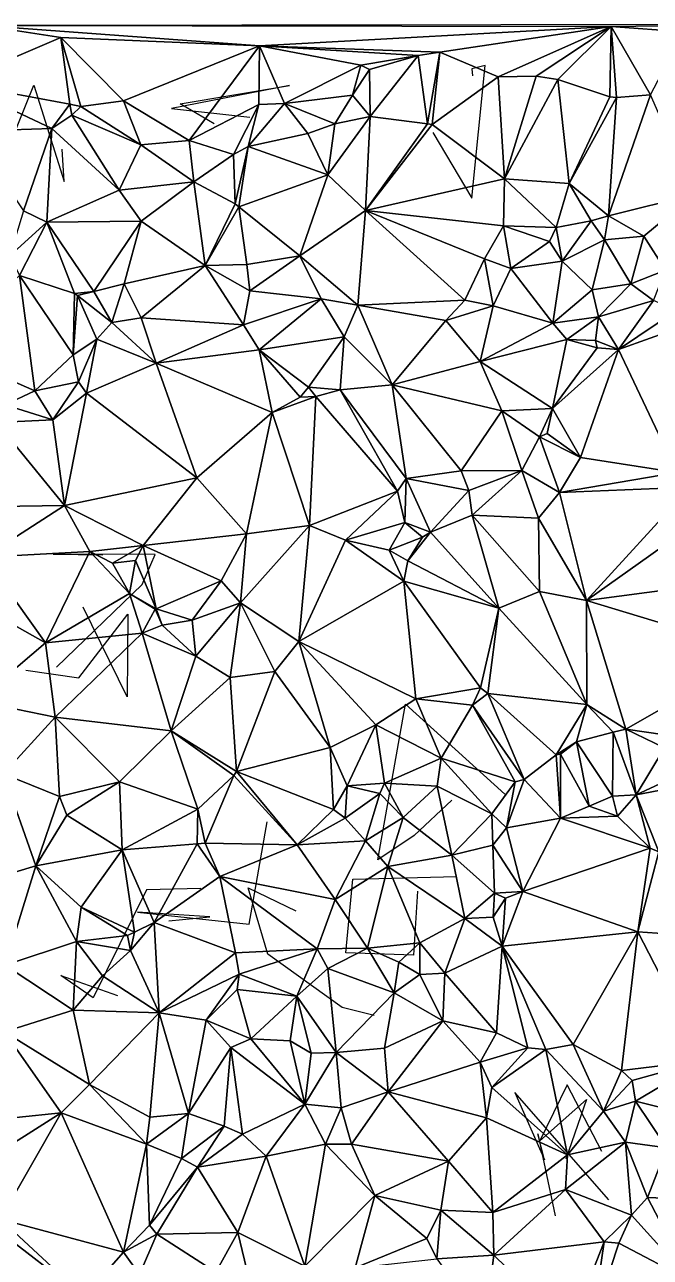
# Model space of a CAD drawing. Header units: metres. Extents: x -15.5 to 15, y -15.7 to 15.
# Drawn here: x -6.21 to 1.36, y 0.09 to 14.99 of the extents above; entities that cross this region are included whole.
import ezdxf

# ---------------------------------------------------------------- set-up
doc = ezdxf.new("R2010")
doc.units = ezdxf.units.M
doc.layers.add('CRACKS', color=1, linetype='Continuous')
doc.layers.add('STREET_MESH', color=7, linetype='Continuous')

msp = doc.modelspace()

# ---------------------------------------------------------------- linework, layer by layer
at = {"layer": 'CRACKS'}
for points in [[(-1.274, 13.688, 0.1), (-0.804, 12.892, 0.1), (-0.642, 14.496, 0.1), (-0.801, 14.454, 0.1), (-0.795, 14.37, 0.1)], [(-6.38, 13.43, 0.1), (-6.589, 13.05, 0.1), (-6.098, 14.258, 0.1), (-5.732, 13.094, 0.1), (-5.755, 13.486, 0.1)], [(-3.917, 13.792, 0.1), (-4.327, 14.031, 0.1), (-3.005, 14.256, 0.1), (-4.433, 13.976, 0.1), (-3.486, 13.87, 0.1)], [(-5.823, 7.224, 0.1), (-4.789, 8.225, 0.1), (-4.632, 8.587, 0.1), (-5.863, 8.589, 0.1), (-5.264, 8.584, 0.1)], [(-6.195, 7.187, 0.1), (-5.553, 7.097, 0.1), (-4.963, 7.864, 0.1), (-4.971, 6.865, 0.1), (-5.5, 7.951, 0.1)], [(-1.045, 5.619, 0.1), (-1.501, 5.191, 0.1), (-1.938, 4.897, 0.1), (-1.606, 6.778, 0.1), (-0.405, 5.689, 0.1)], [(-4.465, 4.16, 0.1), (-3.972, 4.208, 0.1), (-4.844, 4.263, 0.1), (-3.494, 4.117, 0.1), (-3.276, 5.357, 0.1)], [(-1.461, 4.516, 0.1), (-1.506, 3.742, 0.1), (-2.326, 3.773, 0.1), (-2.241, 4.662, 0.1), (-0.986, 4.696, 0.1)], [(-4.08, 4.55, 0.1), (-4.734, 4.532, 0.1), (-5.382, 3.229, 0.1), (-5.77, 3.499, 0.1), (-5.086, 3.256, 0.1)], [(-1.984, 3.014, 0.1), (-2.372, 3.112, 0.1), (-3.269, 3.756, 0.1), (-3.507, 4.557, 0.1), (-2.932, 4.28, 0.1)], [(0.769, 1.373, 0.1), (0.351, 2.175, 0.1), (0.019, 1.502, 0.1), (0.585, 2, 0.1), (0.336, 1.277, 0.1)], [(0.854, 0.786, 0.1), (-0.284, 2.086, 0.1), (0.075, 1.27, 0.1), (-0.003, 1.584, 0.1), (0.204, 0.595, 0.1)]]:
    msp.add_polyline3d(points, dxfattribs=at)
at = {"layer": 'STREET_MESH'}
for points in [[(-6.72, 14.978), (-7.053, 14.285), (-5.77, 14.834)], [(-6.72, 14.978), (0.881, 14.967), (2.679, 14.99)], [(-3.368, 14.735), (-6.72, 14.978), (-5.77, 14.834)], [(-6.72, 14.978), (-3.368, 14.735), (0.881, 14.967)], [(-3.368, 14.735), (-1.188, 14.656), (0.881, 14.967)], [(-1.188, 14.656), (-0.484, 14.359), (0.881, 14.967)], [(-0.484, 14.359), (-0.026, 14.367), (0.881, 14.967)], [(-0.026, 14.367), (0.237, 14.326), (0.881, 14.967)], [(0.237, 14.326), (0.868, 14.118), (0.881, 14.967)], [(0.868, 14.118), (0.947, 14.111), (0.881, 14.967)], [(0.881, 14.967), (1.757, 14.904), (2.679, 14.99)], [(1.358, 14.141), (1.757, 14.904), (0.881, 14.967)], [(0.947, 14.111), (1.358, 14.141), (0.881, 14.967)], [(-7.053, 14.285), (-5.661, 14.029), (-5.77, 14.834)], [(-5.015, 14.067), (-3.368, 14.735), (-5.77, 14.834)], [(-5.661, 14.029), (-5.531, 14.001), (-5.77, 14.834)], [(-5.531, 14.001), (-5.015, 14.067), (-5.77, 14.834)], [(-5.015, 14.067), (-4.221, 13.591), (-3.368, 14.735)], [(-4.221, 13.591), (-3.379, 14.024), (-3.368, 14.735)], [(-3.379, 14.024), (-3.067, 14.035), (-3.368, 14.735)], [(-3.368, 14.735), (-2.144, 14.499), (-1.45, 14.617)], [(-3.368, 14.735), (-3.067, 14.035), (-2.144, 14.499)], [(-1.188, 14.656), (-3.368, 14.735), (-1.45, 14.617)], [(-2.144, 14.499), (-2.041, 14.447), (-1.45, 14.617)], [(-2.041, 14.447), (-2.03, 13.881), (-1.45, 14.617)], [(-2.03, 13.881), (-1.338, 13.793), (-1.45, 14.617)], [(-1.338, 13.793), (-1.188, 14.656), (-1.45, 14.617)], [(-1.338, 13.793), (-1.284, 13.785), (-1.188, 14.656)], [(-1.284, 13.785), (-0.484, 14.359), (-1.188, 14.656)], [(-3.067, 14.035), (-2.244, 14.136), (-2.144, 14.499)], [(-2.244, 14.136), (-2.041, 14.447), (-2.144, 14.499)], [(-2.041, 14.447), (-2.244, 14.136), (-2.03, 13.881)], [(-0.408, 13.127), (-0.484, 14.359), (-1.284, 13.785)], [(-0.484, 14.359), (-0.408, 13.127), (-0.026, 14.367)], [(-0.408, 13.127), (0.237, 14.326), (-0.026, 14.367)], [(0.237, 14.326), (-0.408, 13.127), (0.376, 13.069)], [(0.868, 14.118), (0.237, 14.326), (0.376, 13.069)], [(-7.053, 14.285), (-5.882, 13.736), (-5.661, 14.029)], [(-7.053, 14.285), (-6.866, 13.702), (-5.882, 13.736)], [(-5.882, 13.736), (-5.64, 13.895), (-5.661, 14.029)], [(-5.64, 13.895), (-5.531, 14.001), (-5.661, 14.029)], [(-5.015, 14.067), (-5.531, 14.001), (-4.806, 13.537)], [(-4.221, 13.591), (-5.015, 14.067), (-4.806, 13.537)], [(-4.221, 13.591), (-3.683, 13.422), (-3.379, 14.024)], [(-3.683, 13.422), (-3.507, 13.518), (-3.379, 14.024)], [(-3.507, 13.518), (-2.785, 13.675), (-3.067, 14.035)], [(-3.379, 14.024), (-3.507, 13.518), (-3.067, 14.035)], [(-2.46, 13.79), (-2.244, 14.136), (-3.067, 14.035)], [(-2.785, 13.675), (-2.46, 13.79), (-3.067, 14.035)], [(-2.244, 14.136), (-2.46, 13.79), (-2.03, 13.881)], [(0.947, 14.111), (0.868, 14.118), (0.376, 13.069)], [(0.849, 12.679), (0.947, 14.111), (0.376, 13.069)], [(0.849, 12.679), (1.887, 12.936), (1.358, 14.141)], [(0.947, 14.111), (0.849, 12.679), (1.358, 14.141)], [(-5.067, 12.988), (-5.64, 13.895), (-5.882, 13.736)], [(-5.531, 14.001), (-5.64, 13.895), (-4.806, 13.537)], [(-5.64, 13.895), (-5.067, 12.988), (-4.806, 13.537)], [(-2.09, 12.744), (-2.03, 13.881), (-2.542, 13.175)], [(-2.03, 13.881), (-2.46, 13.79), (-2.542, 13.175)], [(-2.09, 12.744), (-1.338, 13.793), (-2.03, 13.881)], [(-6.866, 13.702), (-6.224, 12.741), (-5.882, 13.736)], [(-6.224, 12.741), (-5.942, 12.604), (-5.882, 13.736)], [(-5.942, 12.604), (-5.067, 12.988), (-5.882, 13.736)], [(-2.46, 13.79), (-2.785, 13.675), (-2.542, 13.175)], [(-1.284, 13.785), (-1.338, 13.793), (-2.09, 12.744)], [(-0.408, 13.127), (-1.284, 13.785), (-2.09, 12.744)], [(-4.165, 13.092), (-4.221, 13.591), (-4.806, 13.537)], [(-3.683, 13.422), (-4.221, 13.591), (-4.165, 13.092)], [(-2.785, 13.675), (-3.507, 13.518), (-2.542, 13.175)], [(-5.067, 12.988), (-4.165, 13.092), (-4.806, 13.537)], [(-3.683, 13.422), (-4.165, 13.092), (-3.664, 12.824)], [(-3.507, 13.518), (-3.683, 13.422), (-3.664, 12.824)], [(-3.621, 12.788), (-3.507, 13.518), (-3.664, 12.824)], [(-3.507, 13.518), (-3.621, 12.788), (-2.542, 13.175)], [(-3.621, 12.788), (-2.883, 12.194), (-2.542, 13.175)], [(-2.883, 12.194), (-2.09, 12.744), (-2.542, 13.175)], [(-0.421, 12.559), (-0.408, 13.127), (-2.09, 12.744)], [(-0.421, 12.559), (0.219, 12.539), (-0.408, 13.127)], [(-0.408, 13.127), (0.219, 12.539), (0.376, 13.069)], [(-5.067, 12.988), (-5.942, 12.604), (-4.801, 12.614)], [(-4.165, 13.092), (-5.067, 12.988), (-4.801, 12.614)], [(-4.025, 12.08), (-4.165, 13.092), (-4.801, 12.614)], [(-4.165, 13.092), (-4.025, 12.08), (-3.664, 12.824)], [(0.219, 12.539), (0.642, 12.618), (0.376, 13.069)], [(0.642, 12.618), (0.849, 12.679), (0.376, 13.069)], [(-4.025, 12.08), (-3.621, 12.788), (-3.664, 12.824)], [(1.887, 12.936), (0.849, 12.679), (1.276, 12.432)], [(1.538, 12.023), (1.887, 12.936), (1.276, 12.432)], [(-6.39, 12.195), (-5.942, 12.604), (-6.224, 12.741)], [(-3.524, 12.091), (-3.621, 12.788), (-4.025, 12.08)], [(-3.621, 12.788), (-3.524, 12.091), (-2.883, 12.194)], [(-2.09, 12.744), (-2.883, 12.194), (-2.181, 11.598)], [(-0.888, 11.661), (-2.09, 12.744), (-2.181, 11.598)], [(-2.09, 12.744), (-0.888, 11.661), (-0.65, 12.159)], [(-0.421, 12.559), (-2.09, 12.744), (-0.65, 12.159)], [(0.8, 12.388), (0.849, 12.679), (0.642, 12.618)], [(0.849, 12.679), (0.8, 12.388), (1.276, 12.432)], [(-5.942, 12.604), (-6.39, 12.195), (-6.27, 11.957)], [(-5.607, 11.741), (-5.942, 12.604), (-6.27, 11.957)], [(-5.942, 12.604), (-5.371, 11.765), (-4.801, 12.614)], [(-5.371, 11.765), (-5.942, 12.604), (-5.607, 11.741)], [(-5.371, 11.765), (-5.004, 11.857), (-4.801, 12.614)], [(-5.004, 11.857), (-4.025, 12.08), (-4.801, 12.614)], [(-0.421, 12.559), (-0.65, 12.159), (-0.331, 12.044)], [(0.136, 12.369), (-0.421, 12.559), (-0.331, 12.044)], [(-0.421, 12.559), (0.136, 12.369), (0.219, 12.539)], [(0.219, 12.539), (0.136, 12.369), (0.29, 12.131)], [(0.642, 12.618), (0.219, 12.539), (0.29, 12.131)], [(0.8, 12.388), (0.642, 12.618), (0.29, 12.131)], [(0.29, 12.131), (0.136, 12.369), (-0.331, 12.044)], [(0.654, 11.786), (0.8, 12.388), (0.29, 12.131)], [(0.8, 12.388), (0.654, 11.786), (1.121, 11.859)], [(0.8, 12.388), (1.121, 11.859), (1.276, 12.432)], [(1.121, 11.859), (1.538, 12.023), (1.276, 12.432)], [(-4.799, 11.445), (-4.025, 12.08), (-5.004, 11.857)], [(-4.799, 11.445), (-3.563, 11.363), (-4.025, 12.08)], [(-3.524, 12.091), (-4.025, 12.08), (-3.485, 11.774)], [(-4.025, 12.08), (-3.563, 11.363), (-3.485, 11.774)], [(-2.883, 12.194), (-3.524, 12.091), (-3.485, 11.774)], [(-2.625, 11.675), (-2.883, 12.194), (-3.485, 11.774)], [(-2.883, 12.194), (-2.625, 11.675), (-2.181, 11.598)], [(-0.888, 11.661), (-0.543, 11.591), (-0.65, 12.159)], [(-0.65, 12.159), (-0.543, 11.591), (-0.331, 12.044)], [(0.176, 11.383), (0.29, 12.131), (-0.331, 12.044)], [(0.654, 11.786), (0.29, 12.131), (0.176, 11.383)], [(-7.244, 11.071), (-6.085, 10.564), (-6.27, 11.957)], [(-5.624, 11), (-5.607, 11.741), (-6.27, 11.957)], [(-6.085, 10.564), (-5.624, 11), (-6.27, 11.957)], [(-0.543, 11.591), (0.176, 11.383), (-0.331, 12.044)], [(1.538, 12.023), (1.121, 11.859), (1.395, 11.655)], [(-5.371, 11.765), (-5.157, 11.391), (-5.004, 11.857)], [(-5.157, 11.391), (-4.799, 11.445), (-5.004, 11.857)], [(-3.563, 11.363), (-2.625, 11.675), (-3.485, 11.774)], [(0.73, 11.46), (0.654, 11.786), (0.176, 11.383)], [(0.654, 11.786), (0.73, 11.46), (1.121, 11.859)], [(1.121, 11.859), (0.73, 11.46), (1.395, 11.655)], [(-5.571, 11.716), (-5.607, 11.741), (-5.624, 11)], [(-5.571, 11.716), (-5.624, 11), (-5.335, 11.189)], [(-5.571, 11.716), (-5.371, 11.765), (-5.607, 11.741)], [(-5.371, 11.765), (-5.571, 11.716), (-5.157, 11.391)], [(-5.157, 11.391), (-5.571, 11.716), (-5.335, 11.189)], [(-2.625, 11.675), (-3.563, 11.363), (-3.375, 11.059)], [(-2.345, 11.215), (-2.625, 11.675), (-3.375, 11.059)], [(-2.625, 11.675), (-2.345, 11.215), (-2.181, 11.598)], [(-0.888, 11.661), (-2.181, 11.598), (-1.115, 11.416)], [(-0.543, 11.591), (-0.888, 11.661), (-1.115, 11.416)], [(1.395, 11.655), (0.73, 11.46), (0.972, 11.064)], [(1.673, 11.537), (1.395, 11.655), (0.972, 11.064)], [(-2.181, 11.598), (-2.345, 11.215), (-1.767, 10.638)], [(-2.181, 11.598), (-1.767, 10.638), (-1.115, 11.416)], [(-0.703, 10.917), (-0.543, 11.591), (-1.115, 11.416)], [(0.176, 11.383), (-0.543, 11.591), (-0.703, 10.917)], [(1.673, 11.537), (0.972, 11.064), (2.121, 11.475)], [(0.972, 11.064), (1.678, 9.579), (2.121, 11.475)], [(-5.157, 11.391), (-5.335, 11.189), (-4.619, 10.899)], [(-4.799, 11.445), (-5.157, 11.391), (-4.619, 10.899)], [(-3.563, 11.363), (-4.799, 11.445), (-4.619, 10.899)], [(-3.375, 11.059), (-3.563, 11.363), (-4.619, 10.899)], [(-1.767, 10.638), (-0.703, 10.917), (-1.115, 11.416)], [(0.347, 11.183), (0.176, 11.383), (-0.703, 10.917)], [(0.347, 11.183), (0.73, 11.46), (0.176, 11.383)], [(0.692, 11.171), (0.73, 11.46), (0.347, 11.183)], [(0.73, 11.46), (0.692, 11.171), (0.972, 11.064)], [(-5.624, 11), (-5.559, 10.673), (-5.335, 11.189)], [(-5.335, 11.189), (-5.559, 10.673), (-5.463, 10.538)], [(-4.619, 10.899), (-5.335, 11.189), (-5.463, 10.538)], [(-2.776, 10.607), (-2.345, 11.215), (-3.375, 11.059)], [(-2.345, 11.215), (-2.776, 10.607), (-2.393, 10.577)], [(-2.345, 11.215), (-2.393, 10.577), (-1.767, 10.638)], [(0.174, 10.35), (0.347, 11.183), (-0.703, 10.917)], [(0.347, 11.183), (0.174, 10.35), (0.713, 11.083)], [(0.692, 11.171), (0.347, 11.183), (0.713, 11.083)], [(-7.244, 11.071), (-6.444, 10.394), (-6.085, 10.564)], [(-3.375, 11.059), (-4.619, 10.899), (-3.217, 10.302)], [(-2.879, 10.487), (-3.375, 11.059), (-3.217, 10.302)], [(-2.879, 10.487), (-2.776, 10.607), (-3.375, 11.059)], [(0.174, 10.35), (0.972, 11.064), (0.713, 11.083)], [(0.174, 10.35), (0.512, 9.757), (0.972, 11.064)], [(0.512, 9.757), (1.678, 9.579), (0.972, 11.064)], [(0.972, 11.064), (0.692, 11.171), (0.713, 11.083)], [(-6.085, 10.564), (-5.559, 10.673), (-5.624, 11)], [(-4.126, 9.511), (-4.619, 10.899), (-5.463, 10.538)], [(-4.619, 10.899), (-4.126, 9.511), (-3.217, 10.302)], [(-0.703, 10.917), (-1.767, 10.638), (-0.439, 10.321)], [(0.174, 10.35), (-0.703, 10.917), (-0.439, 10.321)], [(-5.868, 10.213), (-5.559, 10.673), (-6.085, 10.564)], [(-5.559, 10.673), (-5.868, 10.213), (-5.463, 10.538)], [(-2.687, 10.496), (-2.776, 10.607), (-2.879, 10.487)], [(-2.776, 10.607), (-2.687, 10.496), (-2.393, 10.577)], [(-2.687, 10.496), (-1.701, 9.35), (-2.393, 10.577)], [(-1.767, 10.638), (-2.393, 10.577), (-1.596, 9.506)], [(-2.393, 10.577), (-1.701, 9.35), (-1.596, 9.506)], [(-0.933, 9.597), (-1.767, 10.638), (-1.596, 9.506)], [(-1.767, 10.638), (-0.933, 9.597), (-0.439, 10.321)], [(-6.444, 10.394), (-5.868, 10.213), (-6.085, 10.564)], [(-5.868, 10.213), (-5.729, 9.178), (-5.463, 10.538)], [(-5.729, 9.178), (-4.126, 9.511), (-5.463, 10.538)], [(-2.764, 8.938), (-2.687, 10.496), (-3.217, 10.302)], [(-2.687, 10.496), (-2.879, 10.487), (-3.217, 10.302)], [(-1.701, 9.35), (-2.687, 10.496), (-2.764, 8.938)], [(-6.444, 10.394), (-6.55, 10.183), (-5.868, 10.213)], [(-4.126, 9.511), (-3.528, 8.838), (-3.217, 10.302)], [(-3.528, 8.838), (-2.764, 8.938), (-3.217, 10.302)], [(-0.933, 9.597), (-0.198, 9.601), (-0.439, 10.321)], [(0.014, 10.01), (0.174, 10.35), (-0.439, 10.321)], [(-0.198, 9.601), (0.014, 10.01), (-0.439, 10.321)], [(0.174, 10.35), (0.014, 10.01), (0.108, 10.047)], [(0.512, 9.757), (0.174, 10.35), (0.108, 10.047)], [(-6.55, 10.183), (-6.812, 9.163), (-5.729, 9.178)], [(-5.868, 10.213), (-6.55, 10.183), (-5.729, 9.178)], [(0.257, 9.335), (0.014, 10.01), (-0.198, 9.601)], [(0.014, 10.01), (0.512, 9.757), (0.108, 10.047)], [(0.014, 10.01), (0.257, 9.335), (0.512, 9.757)], [(0.512, 9.757), (0.257, 9.335), (1.678, 9.579)], [(-0.838, 9.359), (-0.933, 9.597), (-1.596, 9.506)], [(-0.838, 9.359), (-0.198, 9.601), (-0.933, 9.597)], [(-0.198, 9.601), (-0.838, 9.359), (-0.799, 9.063)], [(0.004, 9.027), (-0.198, 9.601), (-0.799, 9.063)], [(0.257, 9.335), (-0.198, 9.601), (0.004, 9.027)], [(0.257, 9.335), (1.838, 9.4), (1.678, 9.579)], [(-4.777, 8.694), (-4.126, 9.511), (-5.729, 9.178)], [(-4.126, 9.511), (-4.777, 8.694), (-3.528, 8.838)], [(-1.701, 9.35), (-1.614, 8.973), (-1.596, 9.506)], [(-1.614, 8.973), (-1.304, 8.858), (-1.596, 9.506)], [(-1.304, 8.858), (-0.838, 9.359), (-1.596, 9.506)], [(0.257, 9.335), (0.585, 8.03), (1.838, 9.4)], [(1.838, 9.4), (0.585, 8.03), (2.141, 9.134)], [(-2.33, 8.76), (-1.701, 9.35), (-2.764, 8.938)], [(-1.701, 9.35), (-2.33, 8.76), (-1.614, 8.973)], [(-0.838, 9.359), (-1.304, 8.858), (-0.799, 9.063)], [(0.585, 8.03), (0.257, 9.335), (0.004, 9.027)], [(-6.812, 9.163), (-6.697, 8.555), (-5.729, 9.178)], [(-5.729, 9.178), (-6.697, 8.555), (-5.422, 8.621)], [(-4.777, 8.694), (-5.729, 9.178), (-5.422, 8.621)], [(0.585, 8.03), (2.439, 8.278), (2.141, 9.134)], [(-2.33, 8.76), (-1.802, 8.64), (-1.614, 8.973)], [(-1.802, 8.64), (-1.4, 8.795), (-1.614, 8.973)], [(-1.4, 8.795), (-1.304, 8.858), (-1.614, 8.973)], [(-1.304, 8.858), (-0.476, 7.937), (-0.799, 9.063)], [(-0.476, 7.937), (0.014, 8.138), (-0.799, 9.063)], [(0.014, 8.138), (0.004, 9.027), (-0.799, 9.063)], [(0.014, 8.138), (0.585, 8.03), (0.004, 9.027)], [(-4.777, 8.694), (-3.835, 8.266), (-3.528, 8.838)], [(-3.835, 8.266), (-3.6, 8.004), (-3.528, 8.838)], [(-2.764, 8.938), (-3.6, 8.004), (-2.893, 7.533)], [(-3.6, 8.004), (-2.764, 8.938), (-3.528, 8.838)], [(-2.33, 8.76), (-2.764, 8.938), (-2.893, 7.533)], [(-1.578, 8.509), (-1.4, 8.795), (-1.802, 8.64)], [(-1.4, 8.795), (-1.578, 8.509), (-1.304, 8.858)], [(-1.304, 8.858), (-1.578, 8.509), (-0.476, 7.937)], [(-5.146, 8.483), (-4.777, 8.694), (-5.422, 8.621)], [(-4.777, 8.694), (-5.146, 8.483), (-4.868, 8.513)], [(-4.62, 7.929), (-4.777, 8.694), (-4.868, 8.513)], [(-3.835, 8.266), (-4.777, 8.694), (-4.62, 7.929)], [(-1.624, 8.263), (-2.33, 8.76), (-2.893, 7.533)], [(-1.802, 8.64), (-2.33, 8.76), (-1.624, 8.263)], [(-5.958, 7.518), (-6.697, 8.555), (-7.211, 8.224)], [(-6.697, 8.555), (-5.958, 7.518), (-5.422, 8.621)], [(-5.958, 7.518), (-4.943, 8.116), (-5.422, 8.621)], [(-4.943, 8.116), (-5.146, 8.483), (-5.422, 8.621)], [(-5.146, 8.483), (-4.943, 8.116), (-4.868, 8.513)], [(-4.943, 8.116), (-4.62, 7.929), (-4.868, 8.513)], [(-1.578, 8.509), (-1.802, 8.64), (-1.624, 8.263)], [(-0.476, 7.937), (-1.578, 8.509), (-1.624, 8.263)], [(-5.958, 7.518), (-7.211, 8.224), (-6.787, 6.812)], [(-3.835, 8.266), (-4.62, 7.929), (-4.184, 7.794)], [(-3.6, 8.004), (-3.835, 8.266), (-4.184, 7.794)], [(-1.481, 6.842), (-1.624, 8.263), (-2.893, 7.533)], [(-0.698, 6.973), (-1.624, 8.263), (-1.481, 6.842)], [(-0.698, 6.973), (-0.476, 7.937), (-1.624, 8.263)], [(2.439, 8.278), (0.585, 8.03), (2.676, 7.398)], [(-4.943, 8.116), (-5.958, 7.518), (-4.79, 7.636)], [(-4.943, 8.116), (-4.63, 7.927), (-4.62, 7.929)], [(-4.63, 7.927), (-4.943, 8.116), (-4.79, 7.636)], [(0.588, 6.774), (0.014, 8.138), (-0.476, 7.937)], [(0.585, 8.03), (0.014, 8.138), (0.588, 6.774)], [(-4.548, 7.731), (-4.63, 7.927), (-4.79, 7.636)], [(-4.63, 7.927), (-4.548, 7.731), (-4.62, 7.929)], [(-4.62, 7.929), (-4.548, 7.731), (-4.184, 7.794)], [(-4.139, 7.358), (-3.6, 8.004), (-4.184, 7.794)], [(-3.6, 8.004), (-4.139, 7.358), (-3.725, 7.101)], [(-3.183, 7.171), (-3.6, 8.004), (-3.725, 7.101)], [(-3.6, 8.004), (-3.183, 7.171), (-2.893, 7.533)], [(-0.698, 6.973), (-0.61, 6.906), (-0.476, 7.937)], [(-0.61, 6.906), (0.588, 6.774), (-0.476, 7.937)], [(0.585, 8.03), (0.588, 6.774), (1.06, 6.474)], [(0.585, 8.03), (1.06, 6.474), (2.676, 7.398)], [(-4.548, 7.731), (-4.139, 7.358), (-4.184, 7.794)], [(-5.958, 7.518), (-5.839, 6.621), (-4.79, 7.636)], [(-4.79, 7.636), (-5.839, 6.621), (-4.439, 6.455)], [(-4.139, 7.358), (-4.548, 7.731), (-4.79, 7.636)], [(-4.139, 7.358), (-4.79, 7.636), (-4.439, 6.455)], [(-5.839, 6.621), (-5.958, 7.518), (-6.787, 6.812)], [(-3.183, 7.171), (-2.514, 6.255), (-2.893, 7.533)], [(-1.963, 6.527), (-1.481, 6.842), (-2.893, 7.533)], [(-2.514, 6.255), (-1.963, 6.527), (-2.893, 7.533)], [(-3.725, 7.101), (-4.139, 7.358), (-4.439, 6.455)], [(1.06, 6.474), (1.976, 6.343), (2.676, 7.398)], [(-3.649, 5.964), (-3.183, 7.171), (-3.725, 7.101)], [(-3.183, 7.171), (-3.649, 5.964), (-2.514, 6.255)], [(-3.649, 5.964), (-3.725, 7.101), (-4.439, 6.455)], [(-0.796, 6.765), (-0.698, 6.973), (-1.481, 6.842)], [(-0.61, 6.906), (-0.698, 6.973), (-0.796, 6.765)], [(-0.169, 5.869), (-0.61, 6.906), (-0.796, 6.765)], [(0.588, 6.774), (-0.61, 6.906), (0.218, 6.167)], [(-0.61, 6.906), (-0.169, 5.869), (0.218, 6.167)], [(-5.839, 6.621), (-6.787, 6.812), (-6.463, 5.936)], [(-1.963, 6.527), (-1.172, 6.125), (-1.481, 6.842)], [(-1.172, 6.125), (-0.796, 6.765), (-1.481, 6.842)], [(-1.172, 6.125), (-0.277, 5.838), (-0.796, 6.765)], [(-0.277, 5.838), (-0.169, 5.869), (-0.796, 6.765)], [(0.464, 6.323), (0.588, 6.774), (0.218, 6.167)], [(0.588, 6.774), (0.464, 6.323), (0.906, 6.441)], [(0.588, 6.774), (0.906, 6.441), (1.06, 6.474)], [(-5.789, 5.66), (-5.839, 6.621), (-6.463, 5.936)], [(-5.839, 6.621), (-5.064, 5.837), (-4.439, 6.455)], [(-5.839, 6.621), (-5.789, 5.66), (-5.064, 5.837)], [(-5.064, 5.837), (-4.117, 5.507), (-4.439, 6.455)], [(-3.678, 5.915), (-3.649, 5.964), (-4.439, 6.455)], [(-4.117, 5.507), (-3.678, 5.915), (-4.439, 6.455)], [(-2.309, 5.791), (-1.963, 6.527), (-2.514, 6.255)], [(-2.309, 5.791), (-1.859, 5.823), (-1.963, 6.527)], [(-1.859, 5.823), (-1.172, 6.125), (-1.963, 6.527)], [(0.464, 6.323), (0.898, 5.667), (0.906, 6.441)], [(0.898, 5.667), (1.184, 5.682), (0.906, 6.441)], [(0.906, 6.441), (1.184, 5.682), (1.06, 6.474)], [(1.526, 6.25), (1.976, 6.343), (1.06, 6.474)], [(1.184, 5.682), (1.526, 6.25), (1.06, 6.474)], [(0.464, 6.323), (0.218, 6.167), (0.27, 6.172)], [(0.618, 5.543), (0.464, 6.323), (0.27, 6.172)], [(0.898, 5.667), (0.464, 6.323), (0.618, 5.543)], [(-3.649, 5.964), (-2.473, 5.504), (-2.514, 6.255)], [(-2.473, 5.504), (-2.309, 5.791), (-2.514, 6.255)], [(-1.172, 6.125), (-1.859, 5.823), (-1.223, 5.786)], [(-0.559, 5.451), (-1.172, 6.125), (-1.223, 5.786)], [(-0.559, 5.451), (-0.277, 5.838), (-1.172, 6.125)], [(-0.169, 5.869), (0.271, 5.401), (0.218, 6.167)], [(0.218, 6.167), (0.271, 5.401), (0.27, 6.172)], [(0.271, 5.401), (0.618, 5.543), (0.27, 6.172)], [(1.184, 5.682), (1.863, 5.994), (1.526, 6.25)], [(-3.678, 5.915), (-2.914, 5.077), (-3.649, 5.964)], [(-2.914, 5.077), (-2.473, 5.504), (-3.649, 5.964)], [(1.863, 5.994), (1.184, 5.682), (2.048, 5.845)], [(-6.628, 4.66), (-6.074, 4.824), (-6.463, 5.936)], [(-6.074, 4.824), (-5.789, 5.66), (-6.463, 5.936)], [(-5.789, 5.66), (-5.698, 5.435), (-5.064, 5.837)], [(-5.698, 5.435), (-5.029, 5.017), (-5.064, 5.837)], [(-5.029, 5.017), (-4.117, 5.507), (-5.064, 5.837)], [(-4.026, 5.097), (-3.678, 5.915), (-4.117, 5.507)], [(-3.678, 5.915), (-4.026, 5.097), (-2.914, 5.077)], [(-2.309, 5.791), (-1.915, 5.697), (-1.859, 5.823)], [(-1.915, 5.697), (-1.633, 5.407), (-1.859, 5.823)], [(-1.859, 5.823), (-1.633, 5.407), (-1.223, 5.786)], [(-0.277, 5.838), (-0.559, 5.451), (-0.385, 5.284)], [(-0.169, 5.869), (-0.277, 5.838), (-0.385, 5.284)], [(0.271, 5.401), (-0.169, 5.869), (-0.385, 5.284)], [(1.184, 5.682), (1.46, 4.993), (2.048, 5.845)], [(-2.333, 5.399), (-2.309, 5.791), (-2.473, 5.504)], [(-1.915, 5.697), (-2.309, 5.791), (-2.333, 5.399)], [(-1.915, 5.697), (-2.333, 5.399), (-2.087, 5.126)], [(-1.633, 5.407), (-1.915, 5.697), (-2.087, 5.126)], [(-1.633, 5.407), (-1.044, 4.951), (-1.223, 5.786)], [(-1.044, 4.951), (-0.559, 5.451), (-1.223, 5.786)], [(0.898, 5.667), (0.618, 5.543), (0.958, 5.425)], [(1.184, 5.682), (0.898, 5.667), (0.958, 5.425)], [(1.354, 5.038), (1.184, 5.682), (0.958, 5.425)], [(1.46, 4.993), (1.184, 5.682), (1.354, 5.038)], [(-5.698, 5.435), (-5.789, 5.66), (-6.074, 4.824)], [(0.618, 5.543), (0.271, 5.401), (0.958, 5.425)], [(-5.029, 5.017), (-5.698, 5.435), (-6.074, 4.824)], [(-4.117, 5.507), (-5.029, 5.017), (-4.123, 5.091)], [(-4.026, 5.097), (-4.117, 5.507), (-4.123, 5.091)], [(-2.333, 5.399), (-2.473, 5.504), (-2.914, 5.077)], [(-2.333, 5.399), (-2.914, 5.077), (-2.087, 5.126)], [(-1.633, 5.407), (-2.087, 5.126), (-1.819, 4.814)], [(-1.044, 4.951), (-1.633, 5.407), (-1.819, 4.814)], [(-0.55, 5.073), (-0.559, 5.451), (-1.044, 4.951)], [(-0.559, 5.451), (-0.55, 5.073), (-0.385, 5.284)], [(0.271, 5.401), (-0.385, 5.284), (-0.187, 4.512)], [(1.354, 5.038), (0.271, 5.401), (-0.187, 4.512)], [(0.271, 5.401), (1.354, 5.038), (0.958, 5.425)], [(-0.385, 5.284), (-0.55, 5.073), (-0.187, 4.512)], [(-5.029, 5.017), (-4.644, 4.14), (-4.123, 5.091)], [(-4.644, 4.14), (-3.85, 4.695), (-4.123, 5.091)], [(-3.85, 4.695), (-4.026, 5.097), (-4.123, 5.091)], [(-2.914, 5.077), (-4.026, 5.097), (-3.85, 4.695)], [(-2.454, 4.417), (-2.914, 5.077), (-3.85, 4.695)], [(-2.914, 5.077), (-2.454, 4.417), (-2.087, 5.126)], [(-2.087, 5.126), (-2.454, 4.417), (-1.819, 4.814)], [(-0.55, 5.073), (-1.044, 4.951), (-0.53, 4.494)], [(-0.55, 5.073), (-0.53, 4.494), (-0.187, 4.512)], [(-5.524, 4.324), (-5.029, 5.017), (-6.074, 4.824)], [(-5.524, 4.324), (-4.88, 4.02), (-5.029, 5.017)], [(-4.88, 4.02), (-4.644, 4.14), (-5.029, 5.017)], [(-0.889, 4.187), (-1.044, 4.951), (-1.819, 4.814)], [(-0.53, 4.494), (-1.044, 4.951), (-0.889, 4.187)], [(1.203, 4.025), (1.354, 5.038), (-0.187, 4.512)], [(1.46, 4.993), (1.354, 5.038), (1.203, 4.025)], [(1.46, 4.993), (1.203, 4.025), (2.024, 3.969)], [(-6.628, 4.66), (-6.445, 3.622), (-6.074, 4.824)], [(-6.074, 4.824), (-6.445, 3.622), (-5.582, 3.91)], [(-5.524, 4.324), (-6.074, 4.824), (-5.582, 3.91)], [(-2.454, 4.417), (-2.065, 3.829), (-1.819, 4.814)], [(-2.065, 3.829), (-1.433, 3.894), (-1.819, 4.814)], [(-1.433, 3.894), (-0.889, 4.187), (-1.819, 4.814)], [(-3.85, 4.695), (-4.644, 4.14), (-3.661, 3.771)], [(-2.671, 3.821), (-3.85, 4.695), (-3.661, 3.771)], [(-2.671, 3.821), (-2.454, 4.417), (-3.85, 4.695)], [(-0.53, 4.494), (-0.889, 4.187), (-0.544, 4.202)], [(-0.395, 4.432), (-0.53, 4.494), (-0.544, 4.202)], [(-0.53, 4.494), (-0.395, 4.432), (-0.187, 4.512)], [(-0.435, 3.854), (1.203, 4.025), (-0.187, 4.512)], [(-0.395, 4.432), (-0.435, 3.854), (-0.187, 4.512)], [(-4.964, 3.981), (-5.524, 4.324), (-5.582, 3.91)], [(-4.964, 3.981), (-4.88, 4.02), (-5.524, 4.324)], [(-2.454, 4.417), (-2.671, 3.821), (-2.065, 3.829)], [(-0.435, 3.854), (-0.395, 4.432), (-0.544, 4.202)], [(-1.433, 3.894), (-1.129, 3.527), (-0.889, 4.187)], [(-0.889, 4.187), (-1.129, 3.527), (-0.435, 3.854)], [(-0.889, 4.187), (-0.435, 3.854), (-0.544, 4.202)], [(-4.93, 3.799), (-4.644, 4.14), (-4.88, 4.02)], [(-4.93, 3.799), (-4.581, 3.048), (-4.644, 4.14)], [(-4.644, 4.14), (-4.581, 3.048), (-3.661, 3.771)], [(-0.435, 3.854), (0.423, 2.666), (1.203, 4.025)], [(0.423, 2.666), (1.006, 2.349), (1.203, 4.025)], [(1.006, 2.349), (2.006, 2.469), (1.203, 4.025)], [(1.203, 4.025), (2.006, 2.469), (2.024, 3.969)], [(-6.445, 3.622), (-5.623, 3.079), (-5.582, 3.91)], [(-5.623, 3.079), (-5.266, 3.494), (-5.582, 3.91)], [(-4.93, 3.799), (-4.964, 3.981), (-5.582, 3.91)], [(-5.266, 3.494), (-4.93, 3.799), (-5.582, 3.91)], [(-4.964, 3.981), (-4.93, 3.799), (-4.88, 4.02)], [(-1.433, 3.894), (-2.065, 3.829), (-1.684, 3.66)], [(-1.433, 3.894), (-1.684, 3.66), (-1.43, 3.509)], [(-1.129, 3.527), (-1.433, 3.894), (-1.43, 3.509)], [(-4.93, 3.799), (-5.266, 3.494), (-4.581, 3.048)], [(-4.581, 3.048), (-3.614, 3.513), (-3.661, 3.771)], [(-3.614, 3.513), (-2.671, 3.821), (-3.661, 3.771)], [(-2.671, 3.821), (-3.614, 3.513), (-2.919, 3.249)], [(-2.544, 3.583), (-2.671, 3.821), (-2.919, 3.249)], [(-2.671, 3.821), (-2.544, 3.583), (-2.065, 3.829)], [(-2.065, 3.829), (-2.544, 3.583), (-1.741, 3.29)], [(-1.684, 3.66), (-2.065, 3.829), (-1.741, 3.29)], [(-1.129, 3.527), (-0.506, 2.805), (-0.435, 3.854)], [(-0.435, 3.854), (-0.506, 2.805), (-0.125, 2.626)], [(0.093, 2.604), (-0.435, 3.854), (-0.125, 2.626)], [(0.093, 2.604), (0.423, 2.666), (-0.435, 3.854)], [(-5.623, 3.079), (-6.445, 3.622), (-6.451, 2.818)], [(-2.443, 2.567), (-2.544, 3.583), (-2.919, 3.249)], [(-2.544, 3.583), (-2.443, 2.567), (-1.741, 3.29)], [(-1.43, 3.509), (-1.684, 3.66), (-1.741, 3.29)], [(-4.581, 3.048), (-5.266, 3.494), (-5.623, 3.079)], [(-3.614, 3.513), (-4.581, 3.048), (-4.014, 2.959)], [(-3.64, 3.329), (-3.614, 3.513), (-4.014, 2.959)], [(-3.614, 3.513), (-3.64, 3.329), (-2.919, 3.249)], [(-1.153, 2.95), (-1.43, 3.509), (-1.741, 3.29)], [(-1.153, 2.95), (-1.129, 3.527), (-1.43, 3.509)], [(-0.506, 2.805), (-1.129, 3.527), (-1.153, 2.95)], [(-3.474, 2.732), (-3.64, 3.329), (-4.014, 2.959)], [(-3.64, 3.329), (-3.474, 2.732), (-2.919, 3.249)], [(-2.443, 2.567), (-1.858, 2.621), (-1.741, 3.29)], [(-1.858, 2.621), (-1.153, 2.95), (-1.741, 3.29)], [(-3.474, 2.732), (-2.997, 2.709), (-2.919, 3.249)], [(-2.997, 2.709), (-2.744, 2.558), (-2.919, 3.249)], [(-2.744, 2.558), (-2.443, 2.567), (-2.919, 3.249)], [(-5.427, 2.18), (-5.623, 3.079), (-6.451, 2.818)], [(-5.427, 2.18), (-4.581, 3.048), (-5.623, 3.079)], [(-4.581, 3.048), (-5.427, 2.18), (-4.697, 1.787)], [(-4.23, 1.832), (-4.581, 3.048), (-4.697, 1.787)], [(-4.581, 3.048), (-4.23, 1.832), (-4.014, 2.959)], [(-4.014, 2.959), (-4.23, 1.832), (-3.717, 2.629)], [(-3.474, 2.732), (-4.014, 2.959), (-3.717, 2.629)], [(-1.858, 2.621), (-1.816, 2.094), (-1.153, 2.95)], [(-1.153, 2.95), (-1.816, 2.094), (-0.703, 2.452)], [(-0.506, 2.805), (-1.153, 2.95), (-0.703, 2.452)], [(-6.451, 2.818), (-6.31, 1.784), (-5.767, 1.839)], [(-5.427, 2.18), (-6.451, 2.818), (-5.767, 1.839)], [(-2.822, 1.942), (-3.474, 2.732), (-3.717, 2.629)], [(-3.474, 2.732), (-2.822, 1.942), (-2.997, 2.709)], [(-2.997, 2.709), (-2.822, 1.942), (-2.744, 2.558)], [(-0.506, 2.805), (-0.703, 2.452), (-0.125, 2.626)], [(-4.23, 1.832), (-3.798, 1.678), (-3.717, 2.629)], [(-3.798, 1.678), (-3.576, 1.579), (-3.717, 2.629)], [(-3.576, 1.579), (-2.822, 1.942), (-3.717, 2.629)], [(-2.443, 2.567), (-2.822, 1.942), (-2.384, 1.897)], [(-2.822, 1.942), (-2.443, 2.567), (-2.744, 2.558)], [(-1.858, 2.621), (-2.443, 2.567), (-1.816, 2.094)], [(-1.816, 2.094), (-2.443, 2.567), (-2.384, 1.897)], [(-0.703, 2.452), (-0.561, 2.143), (-0.125, 2.626)], [(-0.561, 2.143), (0.093, 2.604), (-0.125, 2.626)], [(0.093, 2.604), (-0.561, 2.143), (0.353, 1.33)], [(0.093, 2.604), (0.789, 1.858), (0.423, 2.666)], [(0.789, 1.858), (0.093, 2.604), (0.353, 1.33)], [(0.423, 2.666), (0.789, 1.858), (1.006, 2.349)], [(-1.816, 2.094), (-0.626, 1.779), (-0.703, 2.452)], [(-0.626, 1.779), (-0.561, 2.143), (-0.703, 2.452)], [(2.006, 2.469), (1.006, 2.349), (1.136, 2.228)], [(1.177, 1.98), (2.006, 2.469), (1.136, 2.228)], [(2.006, 2.469), (1.177, 1.98), (2.227, 1.717)], [(1.006, 2.349), (0.789, 1.858), (1.136, 2.228)], [(-4.734, 1.459), (-5.427, 2.18), (-5.767, 1.839)], [(-4.697, 1.787), (-5.427, 2.18), (-4.734, 1.459)], [(-2.256, 1.461), (-1.816, 2.094), (-2.384, 1.897)], [(-1.816, 2.094), (-2.256, 1.461), (-1.085, 1.255)], [(-0.626, 1.779), (-1.816, 2.094), (-1.085, 1.255)], [(0.353, 1.33), (-0.561, 2.143), (-0.626, 1.779)], [(0.789, 1.858), (1.177, 1.98), (1.136, 2.228)], [(-2.822, 1.942), (-3.576, 1.579), (-3.288, 1.315)], [(-2.571, 1.461), (-2.822, 1.942), (-3.288, 1.315)], [(-2.822, 1.942), (-2.571, 1.461), (-2.384, 1.897)], [(1.177, 1.98), (0.789, 1.858), (1.054, 1.483)], [(1.557, 1.416), (1.177, 1.98), (1.054, 1.483)], [(1.177, 1.98), (1.557, 1.416), (2.227, 1.717)], [(-6.691, 1.254), (-6.502, 0.553), (-5.767, 1.839)], [(-6.31, 1.784), (-6.691, 1.254), (-5.767, 1.839)], [(-5.767, 1.839), (-6.502, 0.553), (-5.015, 0.156)], [(-4.734, 1.459), (-5.767, 1.839), (-5.015, 0.156)], [(-4.23, 1.832), (-4.734, 1.459), (-4.311, 1.285)], [(-4.23, 1.832), (-4.697, 1.787), (-4.734, 1.459)], [(-3.798, 1.678), (-4.23, 1.832), (-4.311, 1.285)], [(-2.571, 1.461), (-2.256, 1.461), (-2.384, 1.897)], [(1.054, 1.483), (0.789, 1.858), (0.353, 1.33)], [(-4.119, 1.181), (-3.798, 1.678), (-4.311, 1.285)], [(-4.119, 1.181), (-3.576, 1.579), (-3.798, 1.678)], [(-0.548, 0.635), (-0.626, 1.779), (-1.085, 1.255)], [(0.353, 1.33), (-0.626, 1.779), (-0.548, 0.635)], [(-3.576, 1.579), (-4.119, 1.181), (-3.288, 1.315)], [(-4.7, 0.479), (-4.734, 1.459), (-5.015, 0.156)], [(-4.734, 1.459), (-4.7, 0.479), (-4.311, 1.285)], [(-2.823, -0.015), (-2.571, 1.461), (-3.288, 1.315)], [(-2.571, 1.461), (-2.823, -0.015), (-1.974, 0.839)], [(-2.256, 1.461), (-2.571, 1.461), (-1.974, 0.839)], [(-2.256, 1.461), (-1.974, 0.839), (-1.085, 1.255)], [(1.054, 1.483), (0.332, 0.91), (1.129, 0.602)], [(0.332, 0.91), (1.054, 1.483), (0.353, 1.33)], [(1.32, 0.817), (1.054, 1.483), (1.129, 0.602)], [(1.32, 0.817), (1.557, 1.416), (1.054, 1.483)], [(1.557, 1.416), (1.32, 0.817), (2.323, 0.775)], [(-4.7, 0.479), (-4.119, 1.181), (-4.311, 1.285)], [(-4.119, 1.181), (-3.633, 0.393), (-3.288, 1.315)], [(-3.633, 0.393), (-2.823, -0.015), (-3.288, 1.315)], [(-1.974, 0.839), (-1.178, 0.663), (-1.085, 1.255)], [(-1.178, 0.663), (-0.548, 0.635), (-1.085, 1.255)], [(0.332, 0.91), (0.353, 1.33), (-0.548, 0.635)], [(-4.61, 0.373), (-4.119, 1.181), (-4.7, 0.479)], [(-4.119, 1.181), (-4.61, 0.373), (-3.633, 0.393)], [(0.332, 0.91), (-0.548, 0.635), (-0.537, 0.12)], [(0.797, 0.278), (0.332, 0.91), (-0.537, 0.12)], [(0.332, 0.91), (0.797, 0.278), (1.129, 0.602)], [(-2.823, -0.015), (-2.212, -0.035), (-1.974, 0.839)], [(-2.212, -0.035), (-1.345, 0.32), (-1.974, 0.839)], [(-1.974, 0.839), (-1.345, 0.32), (-1.178, 0.663)], [(1.851, -0.195), (1.32, 0.817), (1.129, 0.602)], [(1.32, 0.817), (1.851, -0.195), (2.323, 0.775)], [(-1.345, 0.32), (-1.227, 0.075), (-1.178, 0.663)], [(-1.178, 0.663), (-1.227, 0.075), (-0.537, 0.12)], [(-0.548, 0.635), (-1.178, 0.663), (-0.537, 0.12)], [(0.797, 0.278), (0.976, 0.264), (1.129, 0.602)], [(0.976, 0.264), (1.851, -0.195), (1.129, 0.602)], [(-6.934, -0.605), (-5.92, -0.677), (-6.579, 0.454)], [(-5.489, -0.387), (-6.502, 0.553), (-6.579, 0.454)], [(-5.92, -0.677), (-5.489, -0.387), (-6.579, 0.454)], [(-6.502, 0.553), (-5.489, -0.387), (-5.015, 0.156)], [(-4.61, 0.373), (-4.7, 0.479), (-5.015, 0.156)], [(-4.821, -0.114), (-4.61, 0.373), (-5.015, 0.156)], [(-3.897, -0.089), (-4.61, 0.373), (-4.821, -0.114)], [(-4.61, 0.373), (-3.897, -0.089), (-3.633, 0.393)], [(-3.897, -0.089), (-3.441, -0.392), (-3.633, 0.393)], [(-3.441, -0.392), (-2.823, -0.015), (-3.633, 0.393)], [(-1.345, 0.32), (-2.212, -0.035), (-1.227, 0.075)], [(-5.489, -0.387), (-4.821, -0.114), (-5.015, 0.156)], [(0.384, -0.776), (0.797, 0.278), (-0.537, 0.12)], [(0.797, 0.278), (0.384, -0.776), (0.651, -0.715)], [(0.976, 0.264), (0.797, 0.278), (0.651, -0.715)], [(1.851, -0.195), (0.976, 0.264), (0.651, -0.715)], [(-1.227, 0.075), (-0.647, -0.728), (-0.537, 0.12)], [(-0.647, -0.728), (0.384, -0.776), (-0.537, 0.12)]]:
    msp.add_3dface(points, dxfattribs=at)

doc.saveas('drawing.dxf')
